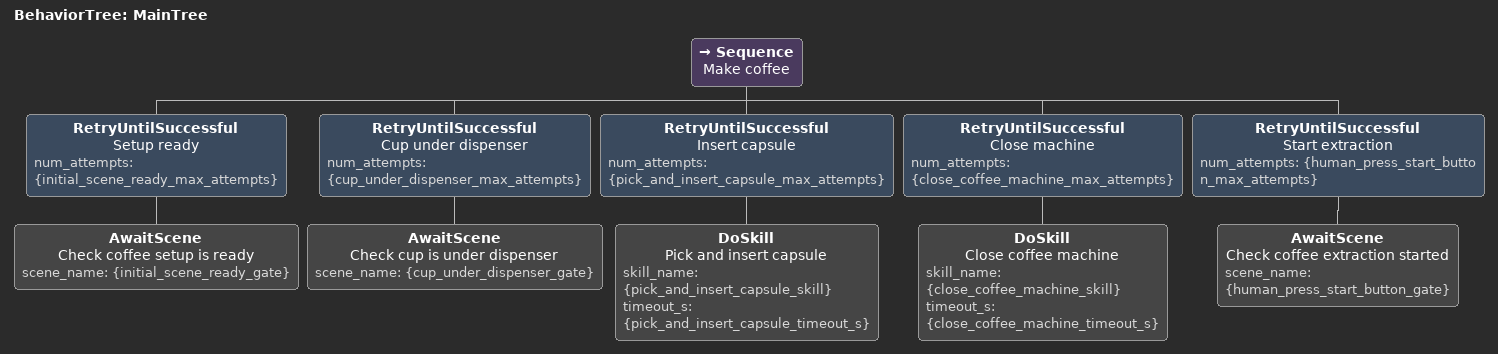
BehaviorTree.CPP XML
<root BTCPP_format="4" main_tree_to_execute="MainTree">
  <BehaviorTree ID="MainTree">
    <Sequence name="Make coffee">
      <RetryUntilSuccessful name="Setup ready" num_attempts="{initial_scene_ready_max_attempts}">
        <AwaitScene name="Check coffee setup is ready" scene_name="{initial_scene_ready_gate}"/>
      </RetryUntilSuccessful>

      <RetryUntilSuccessful name="Cup under dispenser" num_attempts="{cup_under_dispenser_max_attempts}">
        <AwaitScene name="Check cup is under dispenser" scene_name="{cup_under_dispenser_gate}"/>
      </RetryUntilSuccessful>

      <RetryUntilSuccessful name="Insert capsule" num_attempts="{pick_and_insert_capsule_max_attempts}">
        <DoSkill name="Pick and insert capsule" skill_name="{pick_and_insert_capsule_skill}" timeout_s="{pick_and_insert_capsule_timeout_s}"/>
      </RetryUntilSuccessful>

      <RetryUntilSuccessful name="Close machine" num_attempts="{close_coffee_machine_max_attempts}">
        <DoSkill name="Close coffee machine" skill_name="{close_coffee_machine_skill}" timeout_s="{close_coffee_machine_timeout_s}"/>
      </RetryUntilSuccessful>

      <RetryUntilSuccessful name="Start extraction" num_attempts="{human_press_start_button_max_attempts}">
        <AwaitScene name="Check coffee extraction started" scene_name="{human_press_start_button_gate}"/>
      </RetryUntilSuccessful>
    </Sequence>
  </BehaviorTree>

</root>
